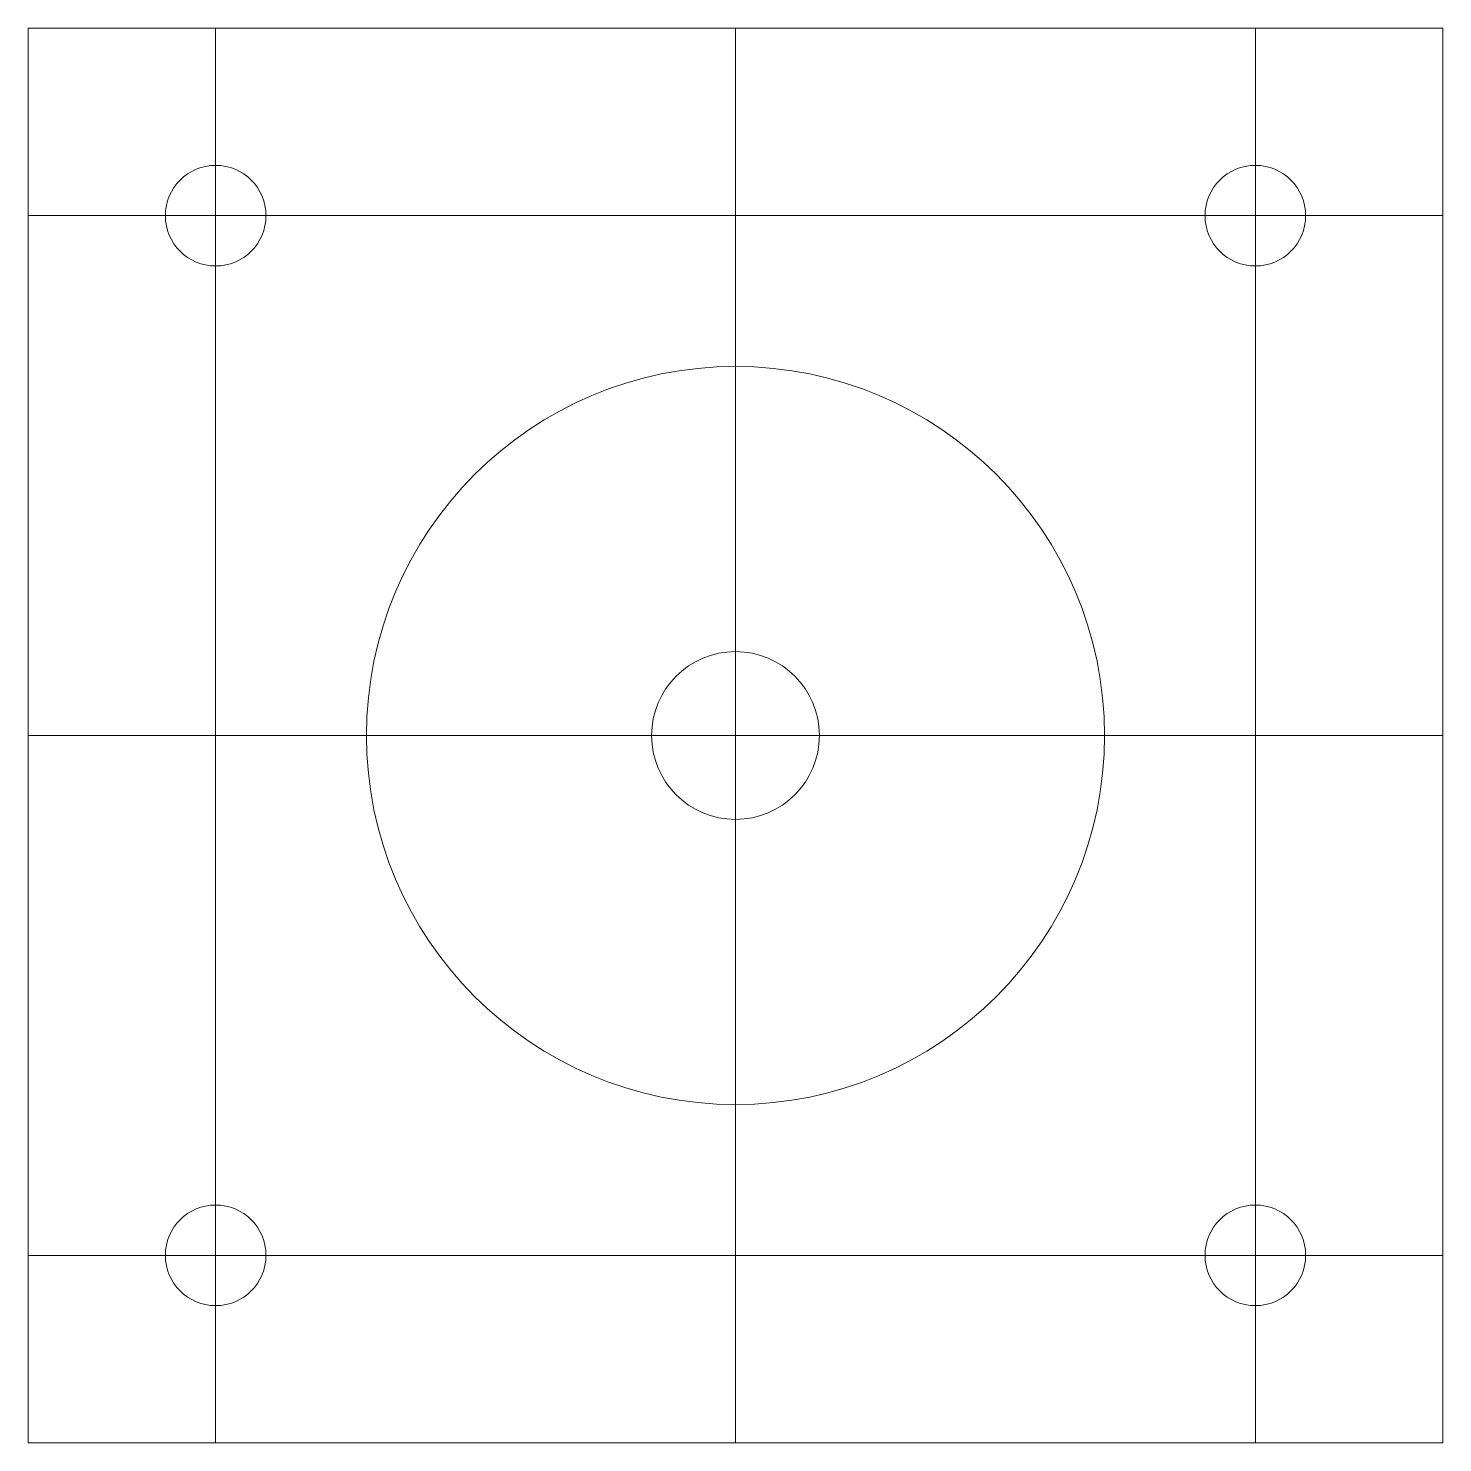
# Model space of a CAD drawing. Header units: millimetres. Extents: x 0 to 42.2, y 0 to 42.2.
import ezdxf

# ---------------------------------------------------------------- set-up
doc = ezdxf.new("R2010")
doc.units = ezdxf.units.MM
doc.layers.get('0').update_dxf_attribs({"linetype": 'CONTINUOUS', "lineweight": 0})
doc.layers.add('Drawings', color=4, linetype='CONTINUOUS', lineweight=0)

msp = doc.modelspace()

# ---------------------------------------------------------------- linework, layer by layer
for p, q in [((0, 0), (0, 42.16)), ((0, 42.16), (42.16, 42.16)), ((42.16, 0), (42.16, 42.16)), ((0, 0), (42.16, 0))]:
    msp.add_line(p, q)
for centre, radius in [((5.585, 36.575), 1.5), ((36.575, 36.575), 1.5), ((21.08, 21.08), 11), ((21.08, 21.08), 2.5), ((5.585, 5.585), 1.5), ((36.575, 5.585), 1.5)]:
    msp.add_circle(centre, radius)
at = {"layer": 'Drawings'}
for p, q in [((5.585, 0), (5.585, 42.16)), ((21.08, 0), (21.08, 42.16)), ((36.575, 0), (36.575, 42.16)), ((0, 36.575), (42.16, 36.575)), ((0, 21.08), (42.16, 21.08)), ((0, 5.585), (42.16, 5.585))]:
    msp.add_line(p, q, dxfattribs=at)

doc.saveas('drawing.dxf')
